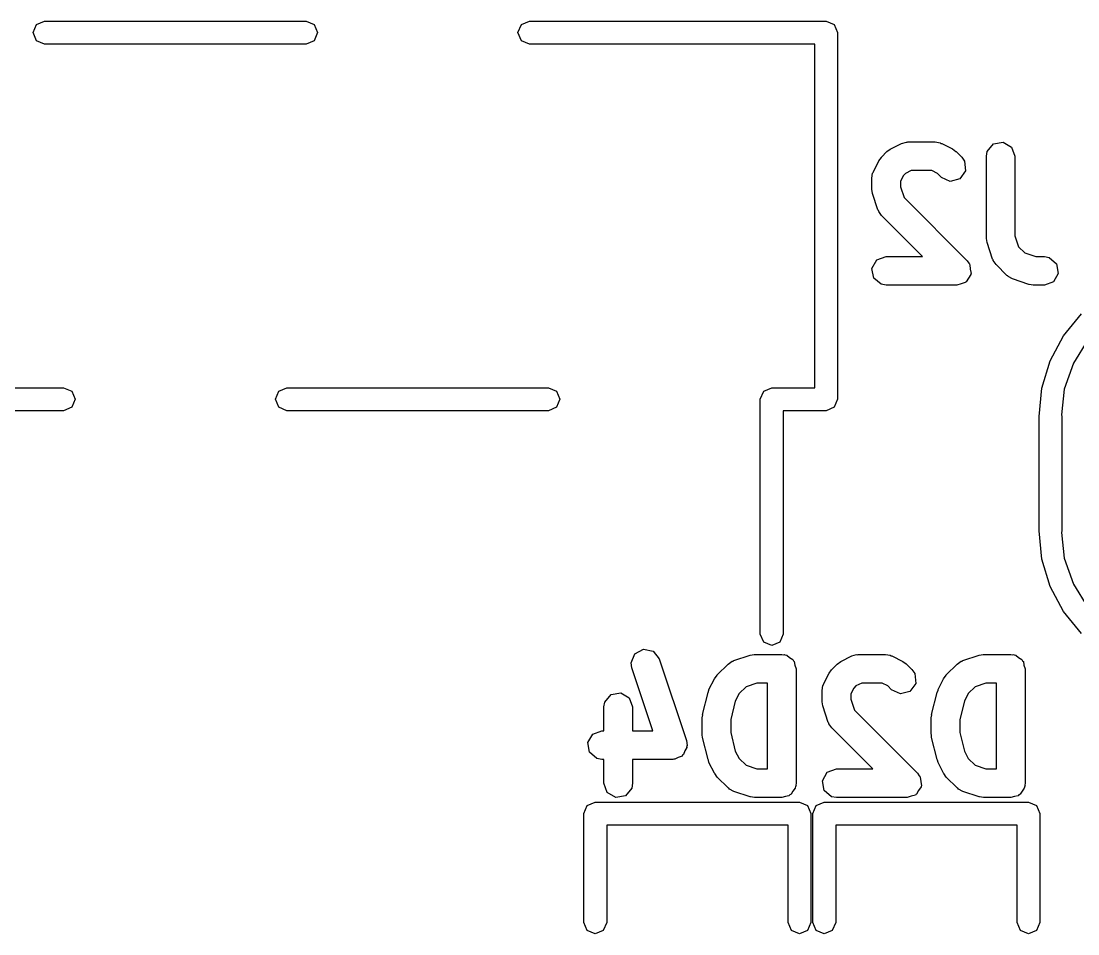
# Model space of a CAD drawing. Extents: x 83.8 to 115, y -110.3 to -83.5.
# Drawn here: x 98.56 to 104.09, y -89.76 to -84.98 of the extents above; entities that cross this region are included whole.
import ezdxf

# ---------------------------------------------------------------- set-up
doc = ezdxf.new("R2010")
doc.units = 0
doc.layers.add('BLACK', color=7, linetype='CONTINUOUS')

msp = doc.modelspace()

# ---------------------------------------------------------------- linework, layer by layer
at = {"layer": 'BLACK', "linetype": 'CONTINUOUS'}
for p, q in [((98.62, -85.04), (98.6376, -84.9976)), ((98.6376, -84.9976), (98.68, -84.98)), ((98.68, -84.98), (100.05, -84.98)), ((100.05, -84.98), (100.092, -84.9976)), ((100.092, -84.9976), (100.11, -85.04)), ((101.16, -85.04), (101.178, -84.9976)), ((101.178, -84.9976), (101.22, -84.98)), ((101.22, -84.98), (102.775, -84.98)), ((102.775, -84.98), (102.817, -84.9976)), ((102.817, -84.9976), (102.835, -85.04)), ((98.6376, -85.0824), (98.62, -85.04)), ((98.68, -85.1), (98.6376, -85.0824)), ((100.092, -85.0824), (100.05, -85.1)), ((100.11, -85.04), (100.092, -85.0824)), ((101.178, -85.0824), (101.16, -85.04)), ((101.22, -85.1), (101.178, -85.0824)), ((102.835, -85.04), (102.835, -86.96)), ((100.05, -85.1), (98.68, -85.1)), ((102.715, -85.1), (101.22, -85.1)), ((102.715, -86.9), (102.715, -85.1)), ((103.113, -85.6493), (103.17, -85.6207)), ((103.17, -85.6207), (103.195, -85.6133)), ((103.195, -85.6133), (103.199, -85.6143)), ((103.199, -85.6143), (103.203, -85.6128)), ((103.203, -85.6128), (103.346, -85.6128)), ((103.346, -85.6128), (103.372, -85.6173)), ((103.372, -85.6173), (103.375, -85.6202)), ((103.375, -85.6202), (103.38, -85.6207)), ((103.38, -85.6207), (103.437, -85.6493)), ((103.618, -85.6622), (103.651, -85.6229)), ((103.651, -85.6229), (103.702, -85.6139)), ((103.702, -85.6139), (103.746, -85.6396)), ((103.746, -85.6396), (103.764, -85.6878)), ((103.05, -85.7114), (103.064, -85.6934)), ((103.064, -85.6934), (103.065, -85.6919)), ((103.065, -85.6919), (103.093, -85.6633)), ((103.093, -85.6633), (103.111, -85.6505)), ((103.111, -85.6505), (103.113, -85.6493)), ((103.437, -85.6493), (103.455, -85.6626)), ((103.455, -85.6626), (103.456, -85.6633)), ((103.456, -85.6633), (103.485, -85.6919)), ((103.485, -85.6919), (103.5, -85.7133)), ((103.614, -85.6878), (103.618, -85.6622)), ((103.614, -86.1164), (103.614, -85.6878)), ((103.764, -85.6878), (103.764, -86.1042)), ((103.022, -85.7685), (103.05, -85.7114)), ((103.5, -85.7133), (103.504, -85.7644)), ((103.014, -85.8021), (103.018, -85.7764)), ((103.014, -85.8592), (103.014, -85.8021)), ((103.018, -85.7764), (103.021, -85.773)), ((103.021, -85.773), (103.022, -85.7685)), ((103.179, -85.7894), (103.164, -85.8198)), ((103.191, -85.778), (103.179, -85.7894)), ((103.221, -85.7628), (103.191, -85.778)), ((103.328, -85.7628), (103.221, -85.7628)), ((103.359, -85.778), (103.328, -85.7628)), ((103.379, -85.798), (103.359, -85.778)), ((103.425, -85.8197), (103.379, -85.798)), ((103.475, -85.8064), (103.425, -85.8197)), ((103.504, -85.7644), (103.475, -85.8064)), ((103.015, -85.8608), (103.014, -85.8592)), ((103.018, -85.8829), (103.015, -85.8608)), ((103.164, -85.8198), (103.164, -85.8471)), ((103.164, -85.8471), (103.183, -85.9044)), ((103.046, -85.9687), (103.018, -85.8829)), ((103.183, -85.9044), (103.513, -86.2348)), ((103.049, -85.9722), (103.046, -85.9687)), ((103.05, -85.9766), (103.049, -85.9722)), ((103.065, -85.998), (103.05, -85.9766)), ((103.279, -86.2128), (103.065, -85.998)), ((103.615, -86.1179), (103.614, -86.1164)), ((103.618, -86.1401), (103.615, -86.1179)), ((103.646, -86.2258), (103.618, -86.1401)), ((103.764, -86.1042), (103.783, -86.1616)), ((103.783, -86.1616), (103.815, -86.1937)), ((103.815, -86.1937), (103.873, -86.2128)), ((103.015, -86.2748), (103.041, -86.2304)), ((103.041, -86.2304), (103.089, -86.2128)), ((103.089, -86.2128), (103.279, -86.2128)), ((103.513, -86.2348), (103.523, -86.2482)), ((103.523, -86.2482), (103.525, -86.2503)), ((103.525, -86.2503), (103.526, -86.2523)), ((103.649, -86.2293), (103.646, -86.2258)), ((103.65, -86.2338), (103.649, -86.2293)), ((103.665, -86.2551), (103.65, -86.2338)), ((103.873, -86.2128), (103.918, -86.2128)), ((103.918, -86.2128), (103.943, -86.2173)), ((103.943, -86.2173), (103.982, -86.2503)), ((103.982, -86.2503), (103.991, -86.3008)), ((103.024, -86.3253), (103.015, -86.2748)), ((103.526, -86.2523), (103.528, -86.2561)), ((103.528, -86.2561), (103.53, -86.2786)), ((103.53, -86.2786), (103.534, -86.3008)), ((103.534, -86.3008), (103.533, -86.3038)), ((103.533, -86.3038), (103.533, -86.3072)), ((103.722, -86.3123), (103.665, -86.2551)), ((103.991, -86.3008), (103.966, -86.3453)), ((103.063, -86.3583), (103.024, -86.3253)), ((103.089, -86.3628), (103.063, -86.3583)), ((103.482, -86.3551), (103.46, -86.3628)), ((103.503, -86.3492), (103.482, -86.3551)), ((103.505, -86.3464), (103.503, -86.3492)), ((103.509, -86.3453), (103.505, -86.3464)), ((103.52, -86.3257), (103.509, -86.3453)), ((103.533, -86.3072), (103.52, -86.3257)), ((103.726, -86.3142), (103.722, -86.3123)), ((103.728, -86.318), (103.726, -86.3142)), ((103.751, -86.3304), (103.728, -86.318)), ((103.837, -86.359), (103.751, -86.3304)), ((103.838, -86.3589), (103.837, -86.359)), ((103.86, -86.3628), (103.838, -86.3589)), ((103.966, -86.3453), (103.918, -86.3628)), ((103.46, -86.3628), (103.089, -86.3628)), ((103.918, -86.3628), (103.86, -86.3628)), ((104.018, -86.6278), (104.113, -86.5126)), ((103.948, -86.7592), (104.018, -86.6278)), ((104.146, -86.6484), (104.07, -86.7706)), ((103.905, -86.9017), (103.948, -86.7592)), ((104.07, -86.7706), (104.022, -86.9067)), ((97.285, -86.9), (98.78, -86.9)), ((98.78, -86.9), (98.8224, -86.9176)), ((99.9076, -86.9176), (99.95, -86.9)), ((99.95, -86.9), (101.32, -86.9)), ((101.32, -86.9), (101.362, -86.9176)), ((102.448, -86.9176), (102.49, -86.9)), ((102.49, -86.9), (102.715, -86.9)), ((103.89, -87.05), (103.905, -86.9017)), ((104.022, -86.9067), (104.007, -87.0423)), ((98.8224, -86.9176), (98.84, -86.96)), ((98.84, -86.96), (98.8224, -87.0024)), ((99.89, -86.96), (99.9076, -86.9176)), ((99.9076, -87.0024), (99.89, -86.96)), ((101.362, -86.9176), (101.38, -86.96)), ((101.38, -86.96), (101.362, -87.0024)), ((102.43, -86.96), (102.448, -86.9176)), ((102.43, -88.19), (102.43, -86.96)), ((102.835, -86.96), (102.817, -87.0024)), ((98.78, -87.02), (97.225, -87.02)), ((98.8224, -87.0024), (98.78, -87.02)), ((99.95, -87.02), (99.9076, -87.0024)), ((101.32, -87.02), (99.95, -87.02)), ((101.362, -87.0024), (101.32, -87.02)), ((102.775, -87.02), (102.55, -87.02)), ((102.55, -87.02), (102.55, -88.19)), ((102.817, -87.0024), (102.775, -87.02)), ((103.89, -87.65), (103.89, -87.05)), ((104.007, -87.0423), (104.01, -87.05)), ((104.01, -87.05), (104.01, -87.65)), ((103.905, -87.7983), (103.89, -87.65)), ((104.01, -87.65), (104.007, -87.6577)), ((104.007, -87.6577), (104.022, -87.7933)), ((103.948, -87.9408), (103.905, -87.7983)), ((104.022, -87.7933), (104.07, -87.9294)), ((104.018, -88.0722), (103.948, -87.9408)), ((104.07, -87.9294), (104.146, -88.0516)), ((104.113, -88.1874), (104.018, -88.0722)), ((102.448, -88.2324), (102.43, -88.19)), ((102.49, -88.25), (102.448, -88.2324)), ((102.532, -88.2324), (102.49, -88.25)), ((102.55, -88.19), (102.532, -88.2324)), ((101.754, -88.3408), (101.772, -88.2931)), ((101.772, -88.2931), (101.818, -88.2687)), ((101.818, -88.2687), (101.868, -88.279)), ((101.868, -88.279), (101.9, -88.3191)), ((102.376, -88.3003), (102.398, -88.297)), ((102.398, -88.297), (102.4, -88.2964)), ((102.4, -88.2964), (102.543, -88.2964)), ((102.543, -88.2964), (102.553, -88.2981)), ((102.553, -88.2981), (102.556, -88.2976)), ((102.556, -88.2976), (102.559, -88.2992)), ((102.559, -88.2992), (102.569, -88.301)), ((102.909, -88.3043), (102.934, -88.2969)), ((102.934, -88.2969), (102.939, -88.298)), ((102.939, -88.298), (102.943, -88.2964)), ((102.943, -88.2964), (103.086, -88.2964)), ((103.086, -88.2964), (103.111, -88.301)), ((103.576, -88.3003), (103.598, -88.297)), ((103.598, -88.297), (103.6, -88.2964)), ((103.6, -88.2964), (103.743, -88.2964)), ((103.743, -88.2964), (103.753, -88.2981)), ((103.753, -88.2981), (103.756, -88.2976)), ((103.756, -88.2976), (103.759, -88.2992)), ((103.759, -88.2992), (103.769, -88.301)), ((101.757, -88.3666), (101.754, -88.3408)), ((101.9, -88.3191), (102.043, -88.7477)), ((102.204, -88.4041), (102.261, -88.347)), ((102.261, -88.347), (102.283, -88.332)), ((102.283, -88.332), (102.287, -88.3316)), ((102.287, -88.3316), (102.291, -88.3288)), ((102.291, -88.3288), (102.376, -88.3003)), ((102.569, -88.301), (102.583, -88.3135)), ((102.583, -88.3135), (102.6, -88.3232)), ((102.6, -88.3232), (102.603, -88.3296)), ((102.603, -88.3296), (102.608, -88.3339)), ((102.608, -88.3339), (102.611, -88.3531)), ((102.611, -88.3531), (102.618, -88.3714)), ((102.804, -88.3755), (102.833, -88.347)), ((102.833, -88.347), (102.851, -88.3341)), ((102.851, -88.3341), (102.852, -88.3329)), ((102.852, -88.3329), (102.909, -88.3043)), ((103.111, -88.301), (103.115, -88.3038)), ((103.115, -88.3038), (103.119, -88.3043)), ((103.119, -88.3043), (103.176, -88.3329)), ((103.176, -88.3329), (103.194, -88.3463)), ((103.194, -88.3463), (103.196, -88.347)), ((103.196, -88.347), (103.224, -88.3755)), ((103.404, -88.4041), (103.461, -88.347)), ((103.461, -88.347), (103.483, -88.332)), ((103.483, -88.332), (103.487, -88.3316)), ((103.487, -88.3316), (103.491, -88.3288)), ((103.491, -88.3288), (103.576, -88.3003)), ((103.769, -88.301), (103.783, -88.3135)), ((103.783, -88.3135), (103.8, -88.3232)), ((103.8, -88.3232), (103.803, -88.3296)), ((103.803, -88.3296), (103.808, -88.3339)), ((103.808, -88.3339), (103.811, -88.3531)), ((103.811, -88.3531), (103.818, -88.3714)), ((101.867, -88.6964), (101.757, -88.3666)), ((102.19, -88.4236), (102.203, -88.4056)), ((102.203, -88.4056), (102.204, -88.4041)), ((102.618, -88.3714), (102.618, -88.9714)), ((102.761, -88.4522), (102.79, -88.395)), ((102.79, -88.395), (102.803, -88.377)), ((102.803, -88.377), (102.804, -88.3755)), ((103.224, -88.3755), (103.239, -88.3969)), ((103.239, -88.3969), (103.244, -88.448)), ((103.39, -88.4236), (103.403, -88.4056)), ((103.403, -88.4056), (103.404, -88.4041)), ((103.818, -88.3714), (103.818, -88.9714)), ((102.161, -88.4807), (102.19, -88.4236)), ((102.412, -88.4464), (102.355, -88.4656)), ((102.468, -88.4464), (102.412, -88.4464)), ((102.468, -88.8964), (102.468, -88.4464)), ((102.754, -88.4857), (102.758, -88.4601)), ((102.758, -88.4601), (102.761, -88.4566)), ((102.761, -88.4566), (102.761, -88.4522)), ((102.93, -88.4616), (102.919, -88.473)), ((102.961, -88.4464), (102.93, -88.4616)), ((103.068, -88.4464), (102.961, -88.4464)), ((103.098, -88.4616), (103.068, -88.4464)), ((103.118, -88.4816), (103.098, -88.4616)), ((103.244, -88.448), (103.214, -88.49)), ((103.361, -88.4807), (103.39, -88.4236)), ((103.612, -88.4464), (103.555, -88.4656)), ((103.668, -88.4464), (103.612, -88.4464)), ((103.668, -88.8964), (103.668, -88.4464)), ((101.615, -88.5458), (101.648, -88.5065)), ((101.648, -88.5065), (101.699, -88.4976)), ((101.699, -88.4976), (101.743, -88.5232)), ((102.127, -88.6104), (102.156, -88.4961)), ((102.156, -88.4961), (102.161, -88.4843)), ((102.161, -88.4843), (102.161, -88.4807)), ((102.319, -88.5016), (102.299, -88.5405)), ((102.355, -88.4656), (102.319, -88.5016)), ((102.754, -88.5429), (102.754, -88.4857)), ((102.919, -88.473), (102.904, -88.5034)), ((102.904, -88.5034), (102.904, -88.5307)), ((103.165, -88.5033), (103.118, -88.4816)), ((103.214, -88.49), (103.165, -88.5033)), ((103.327, -88.6104), (103.356, -88.4961)), ((103.356, -88.4961), (103.361, -88.4843)), ((103.361, -88.4843), (103.361, -88.4807)), ((103.519, -88.5016), (103.499, -88.5405)), ((103.555, -88.4656), (103.519, -88.5016)), ((101.611, -88.5714), (101.615, -88.5458)), ((101.611, -88.6964), (101.611, -88.5714)), ((101.743, -88.5232), (101.761, -88.5714)), ((101.761, -88.5714), (101.761, -88.6964)), ((102.299, -88.5405), (102.275, -88.6378)), ((102.754, -88.5444), (102.754, -88.5429)), ((102.757, -88.5666), (102.754, -88.5444)), ((102.786, -88.6523), (102.757, -88.5666)), ((102.904, -88.5307), (102.923, -88.5881)), ((103.499, -88.5405), (103.475, -88.6378)), ((102.125, -88.6286), (102.128, -88.6138)), ((102.125, -88.7143), (102.125, -88.6286)), ((102.128, -88.6138), (102.127, -88.6104)), ((102.923, -88.5881), (103.253, -88.9184)), ((103.325, -88.6286), (103.328, -88.6138)), ((103.325, -88.7143), (103.325, -88.6286)), ((103.328, -88.6138), (103.327, -88.6104)), ((102.275, -88.6378), (102.275, -88.7051)), ((102.789, -88.6558), (102.786, -88.6523)), ((102.789, -88.6603), (102.789, -88.6558)), ((102.804, -88.6816), (102.789, -88.6603)), ((103.019, -88.8964), (102.804, -88.6816)), ((103.475, -88.6378), (103.475, -88.7051)), ((101.526, -88.7584), (101.552, -88.714)), ((101.552, -88.714), (101.6, -88.6964)), ((101.6, -88.6964), (101.611, -88.6964)), ((101.761, -88.6964), (101.867, -88.6964)), ((102.126, -88.7175), (102.125, -88.7143)), ((102.127, -88.7325), (102.126, -88.7175)), ((102.156, -88.8468), (102.127, -88.7325)), ((102.275, -88.7051), (102.299, -88.8024)), ((103.326, -88.7175), (103.325, -88.7143)), ((103.327, -88.7325), (103.326, -88.7175)), ((103.356, -88.8468), (103.327, -88.7325)), ((103.475, -88.7051), (103.499, -88.8024)), ((101.535, -88.8089), (101.526, -88.7584)), ((102.045, -88.7845), (102.035, -88.8022)), ((102.043, -88.7477), (102.046, -88.7735)), ((102.046, -88.7735), (102.044, -88.7788)), ((102.044, -88.7788), (102.045, -88.7845)), ((101.574, -88.8419), (101.535, -88.8089)), ((101.6, -88.8464), (101.574, -88.8419)), ((101.611, -88.8464), (101.6, -88.8464)), ((101.611, -88.9714), (101.611, -88.8464)), ((101.971, -88.8464), (101.761, -88.8464)), ((101.761, -88.8464), (101.761, -88.9714)), ((101.977, -88.8445), (101.971, -88.8464)), ((101.982, -88.8456), (101.977, -88.8445)), ((102, -88.8359), (101.982, -88.8456)), ((102.02, -88.8289), (102, -88.8359)), ((102.023, -88.8239), (102.02, -88.8289)), ((102.028, -88.8212), (102.023, -88.8239)), ((102.035, -88.8022), (102.028, -88.8212)), ((102.158, -88.8497), (102.156, -88.8468)), ((102.161, -88.8621), (102.158, -88.8497)), ((102.299, -88.8024), (102.319, -88.8413)), ((102.319, -88.8413), (102.355, -88.8773)), ((103.358, -88.8497), (103.356, -88.8468)), ((103.361, -88.8621), (103.358, -88.8497)), ((103.499, -88.8024), (103.519, -88.8413)), ((103.519, -88.8413), (103.555, -88.8773)), ((102.19, -88.9193), (102.161, -88.8621)), ((102.355, -88.8773), (102.412, -88.8964)), ((102.412, -88.8964), (102.468, -88.8964)), ((102.78, -88.914), (102.829, -88.8964)), ((102.829, -88.8964), (103.019, -88.8964)), ((103.39, -88.9193), (103.361, -88.8621)), ((103.555, -88.8773), (103.612, -88.8964)), ((103.612, -88.8964), (103.668, -88.8964)), ((102.191, -88.9204), (102.19, -88.9193)), ((102.204, -88.9387), (102.191, -88.9204)), ((102.261, -88.9959), (102.204, -88.9387)), ((102.755, -88.9584), (102.78, -88.914)), ((102.764, -89.0089), (102.755, -88.9584)), ((103.253, -88.9184), (103.262, -88.9318)), ((103.262, -88.9318), (103.265, -88.9339)), ((103.265, -88.9339), (103.265, -88.9359)), ((103.265, -88.9359), (103.268, -88.9397)), ((103.268, -88.9397), (103.27, -88.9622)), ((103.27, -88.9622), (103.274, -88.9845)), ((103.391, -88.9204), (103.39, -88.9193)), ((103.404, -88.9387), (103.391, -88.9204)), ((103.461, -88.9959), (103.404, -88.9387)), ((101.628, -89.0196), (101.611, -88.9714)), ((101.756, -88.9971), (101.723, -89.0364)), ((101.761, -88.9714), (101.756, -88.9971)), ((102.265, -88.9978), (102.261, -88.9959)), ((102.268, -89.0016), (102.265, -88.9978)), ((102.291, -89.014), (102.268, -89.0016)), ((102.376, -89.0426), (102.291, -89.014)), ((102.601, -89.012), (102.591, -89.0289)), ((102.613, -88.9971), (102.601, -89.012)), ((102.615, -88.9873), (102.613, -88.9971)), ((102.617, -88.9845), (102.615, -88.9873)), ((102.618, -88.9714), (102.616, -88.9812)), ((102.616, -88.9812), (102.617, -88.9845)), ((102.803, -89.0419), (102.764, -89.0089)), ((103.259, -89.0093), (103.248, -89.0289)), ((103.272, -88.9908), (103.259, -89.0093)), ((103.274, -88.9845), (103.272, -88.9874)), ((103.272, -88.9874), (103.272, -88.9908)), ((103.465, -88.9978), (103.461, -88.9959)), ((103.468, -89.0016), (103.465, -88.9978)), ((103.491, -89.014), (103.468, -89.0016)), ((103.576, -89.0426), (103.491, -89.014)), ((103.801, -89.012), (103.791, -89.0289)), ((103.813, -88.9971), (103.801, -89.012)), ((103.815, -88.9873), (103.813, -88.9971)), ((103.817, -88.9845), (103.815, -88.9873)), ((103.818, -88.9714), (103.816, -88.9812)), ((103.816, -88.9812), (103.817, -88.9845)), ((101.523, -89.0876), (101.565, -89.07)), ((101.565, -89.07), (102.635, -89.07)), ((101.673, -89.0453), (101.628, -89.0196)), ((101.723, -89.0364), (101.673, -89.0453)), ((102.378, -89.0425), (102.376, -89.0426)), ((102.4, -89.0464), (102.378, -89.0425)), ((102.543, -89.0464), (102.4, -89.0464)), ((102.561, -89.0398), (102.543, -89.0464)), ((102.58, -89.0364), (102.561, -89.0398)), ((102.585, -89.0312), (102.58, -89.0364)), ((102.591, -89.0289), (102.585, -89.0312)), ((102.635, -89.07), (102.677, -89.0876)), ((102.723, -89.0876), (102.765, -89.07)), ((102.765, -89.07), (103.835, -89.07)), ((102.829, -89.0464), (102.803, -89.0419)), ((103.2, -89.0464), (102.829, -89.0464)), ((103.221, -89.0387), (103.2, -89.0464)), ((103.243, -89.0329), (103.221, -89.0387)), ((103.245, -89.0301), (103.243, -89.0329)), ((103.248, -89.0289), (103.245, -89.0301)), ((103.578, -89.0425), (103.576, -89.0426)), ((103.6, -89.0464), (103.578, -89.0425)), ((103.743, -89.0464), (103.6, -89.0464)), ((103.761, -89.0398), (103.743, -89.0464)), ((103.78, -89.0364), (103.761, -89.0398)), ((103.785, -89.0312), (103.78, -89.0364)), ((103.791, -89.0289), (103.785, -89.0312)), ((103.835, -89.07), (103.877, -89.0876)), ((101.505, -89.13), (101.523, -89.0876)), ((102.677, -89.0876), (102.695, -89.13)), ((102.705, -89.13), (102.723, -89.0876)), ((103.877, -89.0876), (103.895, -89.13)), ((101.505, -89.7), (101.505, -89.13)), ((102.695, -89.13), (102.695, -89.7)), ((102.705, -89.7), (102.705, -89.13)), ((103.895, -89.13), (103.895, -89.7)), ((102.575, -89.19), (101.625, -89.19)), ((101.625, -89.19), (101.625, -89.7)), ((102.575, -89.7), (102.575, -89.19)), ((103.775, -89.19), (102.825, -89.19)), ((102.825, -89.19), (102.825, -89.7)), ((103.775, -89.7), (103.775, -89.19)), ((101.523, -89.7424), (101.505, -89.7)), ((101.625, -89.7), (101.607, -89.7424)), ((102.593, -89.7424), (102.575, -89.7)), ((102.695, -89.7), (102.677, -89.7424)), ((102.723, -89.7424), (102.705, -89.7)), ((102.825, -89.7), (102.807, -89.7424)), ((103.793, -89.7424), (103.775, -89.7)), ((103.895, -89.7), (103.877, -89.7424)), ((101.565, -89.76), (101.523, -89.7424)), ((101.607, -89.7424), (101.565, -89.76)), ((102.635, -89.76), (102.593, -89.7424)), ((102.677, -89.7424), (102.635, -89.76)), ((102.765, -89.76), (102.723, -89.7424)), ((102.807, -89.7424), (102.765, -89.76)), ((103.835, -89.76), (103.793, -89.7424)), ((103.877, -89.7424), (103.835, -89.76))]:
    msp.add_line(p, q, dxfattribs=at)

doc.saveas('drawing.dxf')
